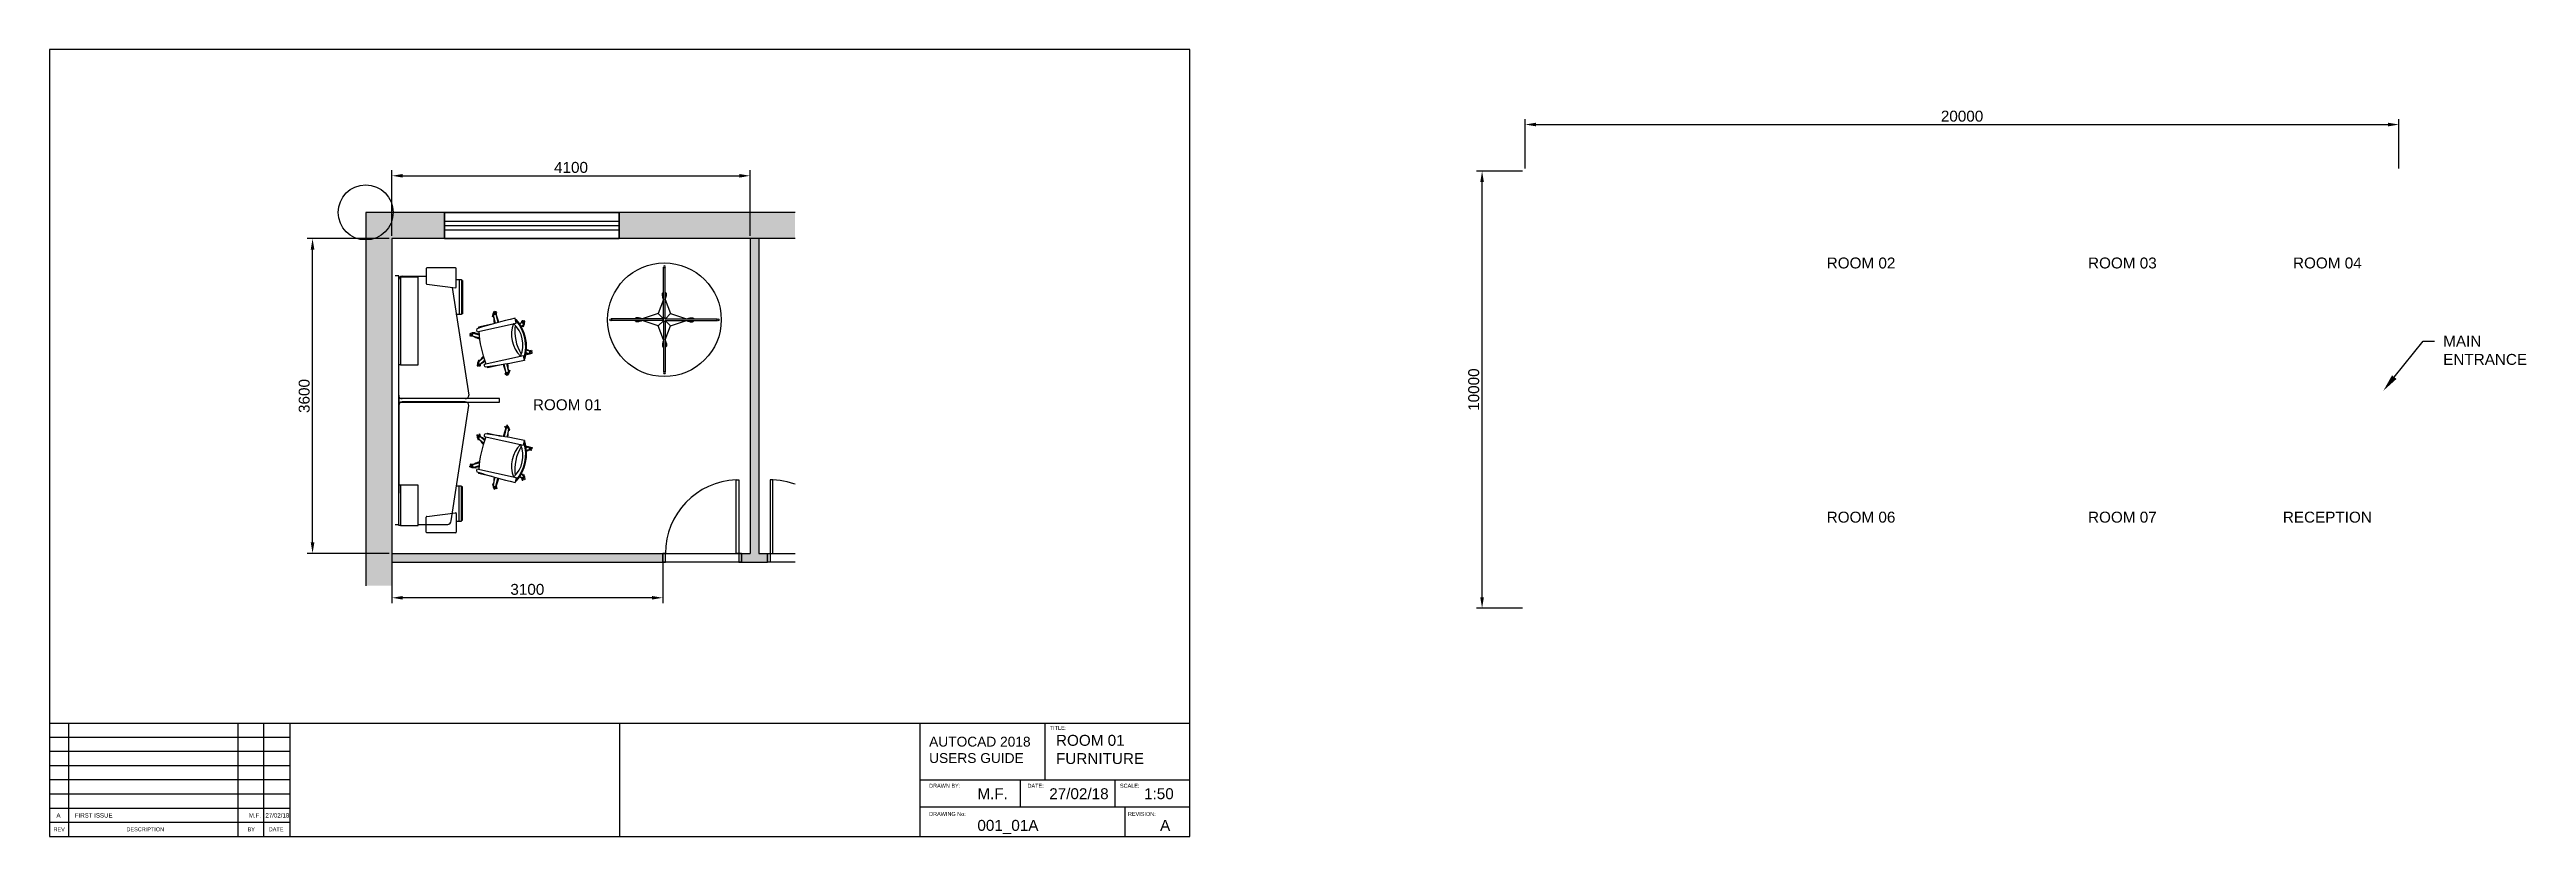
# Paper-space layout 'Room 01 Furniture' of a CAD drawing. Header units: millimetres. Extents: x 0 to 567, y 0 to 180.
# The model-space entities are those that its viewports show. They can reach past a viewport. Long polylines and large blocks are cut down to what shows.
import ezdxf
from ezdxf import colors
from ezdxf.entities.mleader import LeaderData, LeaderLine
from ezdxf.enums import TextEntityAlignment as Align
from ezdxf.math import Vec2, Vec3

# ---------------------------------------------------------------- set-up
doc = ezdxf.new("R2010")
doc.units = ezdxf.units.MM
for name, color, linetype in [('Doors', 150, 'Continuous'), ('ExternalWalls', 7, 'Continuous'), ('FurnitureBlock', 7, 'Continuous'), ('Hatch', 252, 'Continuous'), ('InternalWalls', 7, 'Continuous'), ('Titleblock', 7, 'Continuous'), ('vport', 7, 'Continuous'), ('Windows', 92, 'Continuous')]:
    doc.layers.add(name, color=color, linetype=linetype)
doc.layers.get('vport').off()
doc.styles.get("Standard").update_dxf_attribs({"font": 'arial.ttf'})
doc.dimstyles.new('ISO-25', dxfattribs={"dimtxt": 2.5, "dimasz": 2.5, "dimexe": 1.25, "dimexo": 0.625, "dimtad": 1, "dimtxsty": 'Standard', "dimcen": 2.5, "dimadec": 0, "dimazin": 0, "dimtfac": 1, "dimtmove": 0, "dimatfit": 3, "dimfxl": 1, "dimarcsym": 0})

# ---------------------------------------------------------------- blocks, each defined once
blk = doc.blocks.new('Titleblock01')
blk.add_lwpolyline([(253.18, 28.76), (253.18, 14.38)])
at = {"layer": 'Titleblock'}
for p, q in [((0, 28.76), (290, 28.76)), ((0, 25.26), (61.12, 25.26)), ((145, 28.76), (145, 0)), ((221.31, 28.76), (221.31, 0)), ((0, 21.65), (61.12, 21.65)), ((0, 18.04), (61.12, 18.04)), ((0, 14.43), (61.12, 14.43)), ((0, 10.82), (61.12, 10.82)), ((0, 7.22), (61.12, 7.22)), ((221.31, 7.54), (221.31, 0)), ((273.49, 7.54), (273.49, 0)), ((0, 3.61), (61.12, 3.61)), ((0, 0), (290, 0))]:
    blk.add_line(p, q, dxfattribs=at)
blk.add_lwpolyline([(0, 0), (290, 0), (290, 200), (0, 200)], close=True, dxfattribs=at)
for points in [[(0, 28.76), (0, 0)], [(4.79, 28.76), (4.79, 0)], [(47.93, 28.76), (47.93, 0)], [(54.44, 28.76), (54.44, 0)], [(61.12, 28.76), (61.12, 0)], [(221.31, 14.38), (290, 14.38)], [(221.31, 14.38), (221.31, 7.54)], [(246.86, 14.38), (246.86, 7.54)], [(270.92, 14.38), (270.92, 7.54)], [(221.31, 7.54), (290, 7.54)]]:
    blk.add_lwpolyline(points, dxfattribs=at)
at = {"layer": 'Titleblock', "attachment_point": 1}
for s, insert, char_height in [('AUTOCAD 2018 USERS GUIDE', (223.71, 25.34), 2.5), ('TITLE:', (254.4, 28.08), 1), ('DRAWN BY:', (223.71, 13.39), 1), ('DATE:', (248.73, 13.39), 1), ('SCALE:', (272.25, 13.39), 1), ('REV', (1.01, 2.31), 1), ('DESCRIPTION', (19.57, 2.31), 1), ('BY', (50.37, 2.31), 1), ('DATE', (55.76, 2.31), 1), ('DRAWING No:', (223.71, 6.21), 1), ('REVISION:', (274.28, 6.21), 1)]:
    blk.add_mtext_dynamic_manual_height_columns(s, width=29.7247, gutter_width=12.5, heights=[0], dxfattribs=dict(at, insert=insert, char_height=char_height))
blk = doc.blocks.new('*D8')
at = {"layer": 'Defpoints', "color": 0, "transparency": 16777216}
for p in [(537.78, 162.85), (337.78, 152.21), (537.78, 152.21)]:
    blk.add_point(p, dxfattribs=at)
at = {"layer": 'Titleblock', "color": 0, "lineweight": -2, "transparency": 16777216}
for p, q in [((337.78, 152.83), (337.78, 164.1)), ((340.28, 162.85), (535.28, 162.85)), ((537.78, 152.83), (537.78, 164.1))]:
    blk.add_line(p, q, dxfattribs=at)
at = {"layer": 'Titleblock', "color": 0, "transparency": 16777216}
for points in [[(340.28, 163.27), (340.28, 162.43), (337.78, 162.85)], [(535.28, 163.27), (535.28, 162.43), (537.78, 162.85)]]:
    blk.add_solid(points, dxfattribs=at)
at = {"layer": 'Titleblock', "color": 0, "transparency": 16777216, "insert": (437.78, 164.75), "char_height": 2.5, "attachment_point": 5}
blk.add_mtext('20000', dxfattribs=at)
blk = doc.blocks.new('*D9')
at = {"layer": 'Defpoints', "color": 0, "transparency": 16777216}
for p in [(327.91, 152.21), (337.78, 152.21), (337.78, 52.21)]:
    blk.add_point(p, dxfattribs=at)
at = {"layer": 'Titleblock', "color": 0, "lineweight": -2, "transparency": 16777216}
for p, q in [((337.16, 152.21), (326.66, 152.21)), ((327.91, 54.71), (327.91, 149.71)), ((337.16, 52.21), (326.66, 52.21))]:
    blk.add_line(p, q, dxfattribs=at)
at = {"layer": 'Titleblock', "color": 0, "transparency": 16777216}
for points in [[(327.5, 149.71), (328.33, 149.71), (327.91, 152.21)], [(327.5, 54.71), (328.33, 54.71), (327.91, 52.21)]]:
    blk.add_solid(points, dxfattribs=at)
at = {"layer": 'Titleblock', "color": 0, "transparency": 16777216, "insert": (326.01, 102.21), "char_height": 2.5, "attachment_point": 5, "rotation": 90}
blk.add_mtext('10000', dxfattribs=at)
blk = doc.blocks.new('*D41')
at = {"color": 0, "lineweight": -2, "transparency": 16777216}
for p, q in [((78.37, 137.37), (78.37, 152.38)), ((80.87, 151.13), (157.87, 151.13)), ((160.37, 137.37), (160.37, 152.38))]:
    blk.add_line(p, q, dxfattribs=at)
at = {"color": 0, "transparency": 16777216}
for points in [[(80.87, 151.54), (80.87, 150.71), (78.37, 151.13)], [(157.87, 151.54), (157.87, 150.71), (160.37, 151.13)]]:
    blk.add_solid(points, dxfattribs=at)
at = {"layer": 'Defpoints', "color": 0, "transparency": 16777216}
for p in [(160.37, 151.13), (78.37, 136.75), (160.37, 136.75)]:
    blk.add_point(p, dxfattribs=at)
at = {"color": 0, "transparency": 16777216, "insert": (119.37, 153.03), "char_height": 2.5, "attachment_point": 5}
blk.add_mtext('4100', dxfattribs=at)
blk = doc.blocks.new('*D42')
at = {"color": 0, "lineweight": -2, "transparency": 16777216}
for p, q in [((77.75, 136.75), (58.96, 136.75)), ((60.21, 67.25), (60.21, 134.25)), ((77.75, 64.75), (58.96, 64.75))]:
    blk.add_line(p, q, dxfattribs=at)
at = {"color": 0, "transparency": 16777216}
for points in [[(59.79, 134.25), (60.62, 134.25), (60.21, 136.75)], [(59.79, 67.25), (60.62, 67.25), (60.21, 64.75)]]:
    blk.add_solid(points, dxfattribs=at)
at = {"layer": 'Defpoints', "color": 0, "transparency": 16777216}
for p in [(60.21, 136.75), (78.37, 136.75), (78.37, 64.75)]:
    blk.add_point(p, dxfattribs=at)
at = {"color": 0, "transparency": 16777216, "insert": (58.3, 100.75), "char_height": 2.5, "attachment_point": 5, "rotation": 90}
blk.add_mtext('3600', dxfattribs=at)
blk = doc.blocks.new('*D43')
at = {"color": 0, "lineweight": -2, "transparency": 16777216}
for p, q in [((78.37, 64.12), (78.37, 53.34)), ((140.37, 64.12), (140.37, 53.34)), ((137.87, 54.59), (80.87, 54.59))]:
    blk.add_line(p, q, dxfattribs=at)
at = {"color": 0, "transparency": 16777216}
for points in [[(80.87, 55.01), (80.87, 54.18), (78.37, 54.59)], [(137.87, 55.01), (137.87, 54.18), (140.37, 54.59)]]:
    blk.add_solid(points, dxfattribs=at)
at = {"layer": 'Defpoints', "color": 0, "transparency": 16777216}
for p in [(78.37, 64.75), (140.37, 64.75), (78.37, 54.59)]:
    blk.add_point(p, dxfattribs=at)
at = {"color": 0, "transparency": 16777216, "insert": (109.37, 56.5), "char_height": 2.5, "attachment_point": 5}
blk.add_mtext('3100', dxfattribs=at)
blk = doc.blocks.new('Window01')
at = {"layer": 'Windows'}
for points in [[(0, 300), (0, 0)], [(2000, 300), (2000, 0)], [(0, 200), (2000, 200)], [(0, 150), (2000, 150)], [(0, 100), (2000, 100)]]:
    blk.add_lwpolyline(points, dxfattribs=at)
blk.add_lwpolyline([(0, 0), (2000, 0), (2000, 300), (0, 300)], close=True, dxfattribs=at)
blk = doc.blocks.new('A$Cb02a9d20')
at = {"layer": 'FurnitureBlock', "color": 18, "linetype": 'ByBlock', "lineweight": -2, "true_color": 0x000000}
for p, q in [((6686, 15331), (6646, 15331)), ((6686, 12487), (6686, 15331)), ((6686, 14313), (6686, 15313)), ((6686, 15313), (6706, 15313)), ((6706, 15313), (6706, 14313)), ((6906, 15313), (6706, 15313)), ((6726, 15326), (6999, 15326)), ((6906, 14313), (6906, 15313)), ((6999, 15413), (6999, 15310)), ((6999, 15310), (6999, 15244)), ((7335, 15422), (7008, 15422)), ((7344, 15310), (7344, 15413)), ((7344, 15201), (7344, 15310)), ((6686, 13966), (6686, 15286)), ((7008, 15235), (7335, 15192)), ((7297, 15197), (7486, 13966)), ((7344, 15286), (7405, 15286)), ((7375, 15286), (7375, 14886)), ((7405, 15286), (7405, 14886)), ((7405, 15286), (7405, 15276)), ((7405, 15276), (7415, 15276)), ((7415, 15276), (7415, 14896)), ((7405, 14886), (7338, 14886)), ((7415, 14896), (7405, 14896)), ((7579, 14691), (8030, 14790)), ((7755, 14777), (7599, 14743)), ((7757, 14864), (7766, 14895)), ((7767, 14861), (7757, 14864)), ((7766, 14895), (7779, 14924)), ((7767, 14885), (7798, 14892)), ((7767, 14885), (7789, 14786)), ((7769, 14867), (7767, 14861)), ((7779, 14924), (7788, 14920)), ((7785, 14910), (7781, 14901)), ((7788, 14920), (7785, 14910)), ((7795, 14906), (7791, 14897)), ((7798, 14916), (7795, 14906)), ((7808, 14913), (7798, 14916)), ((7798, 14892), (7819, 14795)), ((7800, 14886), (7808, 14913)), ((8030, 14790), (8018, 14845)), ((8095, 14798), (8072, 14776)), ((8117, 14774), (8088, 14748)), ((8091, 14794), (8099, 14820)), ((8095, 14798), (8117, 14774)), ((8099, 14820), (8109, 14818)), ((8105, 14760), (8103, 14754)), ((8103, 14754), (8113, 14751)), ((8106, 14808), (8104, 14798)), ((8109, 14818), (8106, 14808)), ((8113, 14751), (8123, 14781)), ((8117, 14805), (8114, 14795)), ((8119, 14815), (8117, 14805)), ((8129, 14812), (8119, 14815)), ((8123, 14781), (8129, 14812)), ((7527, 14676), (7497, 14667)), ((7497, 14667), (7500, 14657)), ((7500, 14657), (7510, 14659)), ((7503, 14646), (7513, 14649)), ((7505, 14636), (7503, 14646)), ((7532, 14642), (7505, 14636)), ((7510, 14659), (7520, 14662)), ((7513, 14649), (7522, 14652)), ((7558, 14683), (7527, 14676)), ((7527, 14645), (7536, 14675)), ((7527, 14645), (7608, 14619)), ((7536, 14675), (7604, 14653)), ((7555, 14671), (7561, 14673)), ((7561, 14673), (7558, 14683)), ((8184, 14469), (8147, 14481)), ((8184, 14469), (8174, 14439)), ((8178, 14472), (8205, 14478)), ((8198, 14465), (8188, 14462)), ((8208, 14467), (8198, 14465)), ((8205, 14478), (8208, 14467)), ((6706, 14313), (6686, 14313)), ((6706, 14313), (6906, 14313)), ((7588, 14332), (7581, 14302)), ((7581, 14302), (7591, 14299)), ((7597, 14362), (7588, 14332)), ((7591, 14299), (7594, 14309)), ((7594, 14340), (7657, 14397)), ((7615, 14316), (7594, 14340)), ((7594, 14309), (7597, 14319)), ((7608, 14360), (7597, 14362)), ((7601, 14296), (7604, 14306)), ((7612, 14293), (7601, 14296)), ((7604, 14306), (7607, 14316)), ((7606, 14354), (7608, 14360)), ((7620, 14320), (7612, 14293)), ((7615, 14316), (7668, 14364)), ((7661, 14319), (8112, 14418)), ((7701, 14281), (7856, 14315)), ((7913, 14222), (7891, 14321)), ((7911, 14228), (7900, 14205)), ((7900, 14205), (7909, 14200)), ((7909, 14200), (7914, 14209)), ((7944, 14229), (7913, 14222)), ((7914, 14209), (7918, 14218)), ((7918, 14195), (7923, 14204)), ((7927, 14190), (7918, 14195)), ((7944, 14229), (7922, 14326)), ((7923, 14204), (7928, 14213)), ((7944, 14217), (7927, 14190)), ((7942, 14241), (7943, 14241)), ((7943, 14241), (7947, 14251)), ((7957, 14246), (7944, 14217)), ((7947, 14251), (7957, 14246)), ((8112, 14418), (8124, 14363)), ((8124, 14363), (8112, 14418)), ((8174, 14439), (8144, 14449)), ((8156, 14443), (8150, 14441)), ((8150, 14441), (8153, 14431)), ((8153, 14431), (8183, 14437)), ((8183, 14437), (8213, 14447)), ((8201, 14455), (8191, 14452)), ((8211, 14457), (8201, 14455)), ((8213, 14447), (8211, 14457)), ((7839, 13926), (6686, 13926)), ((6686, 13926), (6686, 13886)), ((7446, 13926), (6726, 13926)), ((7839, 13886), (7839, 13926)), ((6686, 13886), (7839, 13886)), ((6686, 13847), (6686, 12844)), ((7446, 13887), (6726, 13887)), ((7286, 12527), (7486, 13847)), ((7900, 13607), (7909, 13612)), ((7909, 13612), (7914, 13603)), ((7927, 13622), (7918, 13617)), ((7918, 13617), (7923, 13607)), ((7923, 13607), (7928, 13598)), ((7944, 13594), (7927, 13622)), ((7581, 13510), (7591, 13513)), ((7588, 13479), (7581, 13510)), ((7597, 13449), (7588, 13479)), ((7591, 13513), (7594, 13503)), ((7594, 13503), (7597, 13493)), ((7615, 13495), (7594, 13472)), ((7594, 13472), (7657, 13415)), ((7608, 13452), (7597, 13449)), ((7612, 13518), (7601, 13516)), ((7601, 13516), (7604, 13505)), ((7604, 13505), (7607, 13496)), ((7606, 13458), (7608, 13452)), ((7620, 13492), (7612, 13518)), ((7615, 13495), (7668, 13447)), ((7661, 13492), (8112, 13393)), ((7701, 13531), (7856, 13496)), ((7913, 13590), (7891, 13491)), ((7911, 13583), (7900, 13607)), ((7944, 13583), (7913, 13590)), ((7914, 13603), (7918, 13594)), ((7944, 13583), (7922, 13486)), ((7942, 13571), (7943, 13570)), ((7943, 13570), (7947, 13561)), ((7957, 13566), (7944, 13594)), ((7947, 13561), (7957, 13566)), ((8112, 13393), (8124, 13448)), ((8124, 13448), (8112, 13393)), ((8174, 13372), (8144, 13363)), ((8184, 13342), (8147, 13331)), ((8150, 13371), (8153, 13381)), ((8156, 13369), (8150, 13371)), ((8153, 13381), (8183, 13374)), ((8184, 13342), (8174, 13372)), ((8178, 13340), (8205, 13334)), ((8183, 13374), (8213, 13365)), ((8198, 13347), (8188, 13350)), ((8201, 13357), (8191, 13360)), ((8208, 13344), (8198, 13347)), ((8211, 13354), (8201, 13357)), ((8205, 13334), (8208, 13344)), ((8213, 13365), (8211, 13354)), ((7497, 13145), (7500, 13155)), ((7527, 13135), (7497, 13145)), ((7500, 13155), (7510, 13152)), ((7505, 13175), (7503, 13165)), ((7503, 13165), (7513, 13163)), ((7532, 13170), (7505, 13175)), ((7510, 13152), (7520, 13150)), ((7513, 13163), (7522, 13160)), ((7527, 13167), (7608, 13193)), ((7527, 13167), (7536, 13137)), ((7558, 13129), (7527, 13135)), ((7536, 13137), (7604, 13159)), ((7555, 13140), (7561, 13139)), ((7561, 13139), (7558, 13129)), ((7579, 13121), (8030, 13022)), ((7755, 13035), (7599, 13069)), ((8117, 13037), (8088, 13063)), ((8103, 13058), (8113, 13060)), ((8105, 13052), (8103, 13058)), ((8113, 13060), (8123, 13030)), ((6686, 12473), (6686, 12934)), ((6906, 12934), (6686, 12934)), ((6706, 12934), (6706, 12473)), ((6906, 12473), (6906, 12934)), ((7405, 12925), (7338, 12925)), ((7375, 12525), (7375, 12925)), ((7405, 12525), (7405, 12925)), ((7415, 12915), (7405, 12915)), ((7415, 12535), (7415, 12915)), ((7767, 12951), (7757, 12947)), ((7757, 12947), (7766, 12917)), ((7766, 12917), (7779, 12888)), ((7767, 12926), (7789, 13025)), ((7769, 12945), (7767, 12951)), ((7767, 12926), (7798, 12920)), ((7779, 12888), (7788, 12892)), ((7785, 12902), (7781, 12911)), ((7788, 12892), (7785, 12902)), ((7795, 12905), (7791, 12915)), ((7798, 12895), (7795, 12905)), ((7798, 12920), (7819, 13017)), ((7808, 12899), (7798, 12895)), ((7800, 12925), (7808, 12899)), ((8030, 13022), (8018, 12966)), ((8095, 13014), (8072, 13036)), ((8091, 13018), (8099, 12991)), ((8095, 13014), (8117, 13037)), ((8099, 12991), (8109, 12994)), ((8106, 13004), (8104, 13014)), ((8109, 12994), (8106, 13004)), ((8117, 13007), (8114, 13017)), ((8119, 12997), (8117, 13007)), ((8129, 12999), (8119, 12997)), ((8123, 13030), (8129, 12999)), ((6646, 12487), (6686, 12487)), ((6906, 12487), (7246, 12487)), ((6999, 12502), (6999, 12568)), ((6999, 12399), (6999, 12502)), ((7008, 12576), (7335, 12619)), ((7344, 12611), (7344, 12502)), ((7344, 12525), (7405, 12525)), ((7344, 12502), (7344, 12399)), ((7405, 12525), (7405, 12535)), ((7405, 12535), (7415, 12535)), ((6706, 12473), (6686, 12473)), ((6706, 12473), (6906, 12473)), ((7335, 12390), (7008, 12390))]:
    blk.add_line(p, q, dxfattribs=at)
for centre, radius, start, end in [((6726, 15286), 40, 90, 180), ((7008, 15413), 8.62, 90, 180), ((7335, 15413), 8.62, 0, 90), ((7008, 15244), 8.61, 179.9365, 270.0635), ((7335, 15201), 8.62, 270, 0), ((9599, 8242), 6790, 103.4675, 107.3217), ((8797, 14764), 1198, 181.0217, 181.5784), ((9641, 15047), 1881, 184.948, 188.0707), ((7782, 14889), 12.1, 12.3957, 192.3957), ((7782, 14889), 5.25, 12.3957, 192.3957), ((6029, 14254), 1881, 16.8027, 19.8435), ((8329, 14661), 353, 159.7779, 225.0136), ((7783, 14541), 324, 336.3869, 48.4046), ((8521, 14703), 509, 173.0346, 211.7569), ((8031, 14823), 5.33, 51.0848, 229.4686), ((7667, 14516), 471, 344.6886, 40.1029), ((7667, 14516), 481, 344.4644, 40.3271), ((9173, 13256), 1881, 124.948, 125.9111), ((6679, 15987), 1881, 318.6276, 319.8435), ((8106, 14786), 12.1, 312.3957, 132.3957), ((8106, 14786), 5.25, 312.3957, 132.3957), ((7532, 14660), 12.1, 72.3957, 252.3957), ((7532, 14660), 5.25, 72.3957, 252.3957), ((8323, 16348), 1881, 244.948, 247.6954), ((7205, 12823), 1881, 77.7527, 79.8435), ((7620, 14710), 44.9, 161.3913, 204.5575), ((8797, 14764), 1198, 183.2555, 201.536), ((7387, 12766), 1881, 64.948, 66.1639), ((8179, 14454), 12.1, 252.3957, 72.3957), ((8179, 14454), 5.25, 252.3957, 72.3957), ((7605, 14328), 12.1, 132.3957, 312.3957), ((9031, 13127), 1881, 137.0961, 139.8435), ((7605, 14328), 5.25, 132.3957, 312.3957), ((6538, 15858), 1881, 304.948, 307.0388), ((7706, 14320), 44.9, 180.234, 223.4002), ((6790, 21021), 6790, 277.4698, 281.324), ((8797, 14764), 1198, 203.2131, 203.7698), ((9682, 14860), 1881, 196.7208, 199.8435), ((7928, 14225), 12.1, 192.3957, 12.3957), ((7928, 14225), 5.25, 192.3957, 12.3957), ((6070, 14066), 1881, 4.948, 7.9888), ((8126, 14389), 5.33, 155.3229, 333.7067), ((8506, 16290), 1881, 258.8804, 259.8435), ((6718, 13959), 33.6, 167.6484, 282.3516), ((7452, 13960), 34.3, 259.5388, 10.4612), ((6726, 13847), 40, 90, 180), ((7446, 13847), 40, 0, 90), ((7605, 13484), 12.1, 47.6043, 227.6043), ((9031, 14685), 1881, 220.1565, 222.9039), ((7605, 13484), 5.25, 47.6043, 227.6043), ((8797, 13048), 1198, 158.464, 176.7445), ((6538, 11954), 1881, 52.9612, 55.052), ((7706, 13492), 44.9, 136.5998, 179.766), ((6790, 6790), 6790, 78.676, 82.5302), ((8797, 13048), 1198, 156.2302, 156.7869), ((9682, 12951), 1881, 160.1565, 163.2792), ((7928, 13586), 12.1, 347.6043, 167.6043), ((7928, 13586), 5.25, 347.6043, 167.6043), ((6070, 13745), 1881, 352.0112, 355.052), ((8329, 13151), 353, 134.9864, 200.2221), ((7783, 13271), 324, 311.5954, 23.6131), ((8521, 13108), 509, 148.2431, 186.9654), ((7667, 13296), 471, 319.8971, 15.3114), ((7667, 13296), 481, 319.6729, 15.5356), ((8126, 13423), 5.33, 26.2933, 204.6771), ((8506, 11521), 1881, 100.1565, 101.1196), ((7387, 15046), 1881, 293.8361, 295.052), ((8179, 13357), 12.1, 287.6043, 107.6043), ((8179, 13357), 5.25, 287.6043, 107.6043), ((7532, 13152), 12.1, 107.6043, 287.6043), ((7532, 13152), 5.25, 107.6043, 287.6043), ((8323, 11463), 1881, 112.3046, 115.052), ((7205, 14988), 1881, 280.1565, 282.2473), ((7620, 13102), 44.9, 155.4425, 198.6087), ((9599, 19570), 6790, 252.6783, 256.5325), ((8797, 13048), 1198, 178.4216, 178.9783), ((6679, 11825), 1881, 40.1565, 41.3724), ((9641, 12764), 1881, 171.9293, 175.052), ((7782, 12923), 12.1, 167.6043, 347.6043), ((7782, 12923), 5.25, 167.6043, 347.6043), ((6029, 13558), 1881, 340.1565, 343.1973), ((8031, 12989), 5.33, 130.5314, 308.9152), ((9173, 14556), 1881, 234.0889, 235.052), ((8106, 13026), 12.1, 227.6043, 47.6043), ((8106, 13026), 5.25, 227.6043, 47.6043), ((7008, 12568), 8.61, 89.9365, 180.0635), ((7243, 12529), 42.2, 272.9424, 357.0576), ((7335, 12611), 8.62, 0, 90), ((7008, 12399), 8.62, 180, 270), ((7335, 12399), 8.62, 270, 0)]:
    blk.add_arc(centre, radius, start, end, dxfattribs=at)
blk = doc.blocks.new('A$Cbda17486')
at = {"layer": 'FurnitureBlock', "color": 18, "linetype": 'Continuous', "true_color": 0x000000}
for p, q in [((640, 663), (640, 1251)), ((660, 663), (660, 1251)), ((637, 660), (41, 660)), ((637, 640), (41, 640)), ((579, 721), (638, 662)), ((579, 579), (638, 638)), ((640, 637), (640, 49)), ((660, 637), (660, 49)), ((721, 721), (662, 662)), ((721, 579), (662, 638)), ((663, 660), (1259, 660)), ((663, 640), (1259, 640))]:
    blk.add_line(p, q, dxfattribs=at)
for points in [[(640, 881), (579, 721), (397, 660)], [(640, 881), (636, 895), (633, 906), (630, 916), (628, 923), (627, 929), (626, 934), (626, 938), (626, 942), (626, 945), (627, 948), (628, 951), (629, 954), (631, 956), (633, 959), (636, 961), (640, 963)], [(660, 881), (664, 895), (667, 906), (670, 916), (672, 923), (673, 929), (674, 934), (674, 938), (674, 942), (674, 945), (673, 948), (672, 951), (671, 954), (669, 956), (667, 959), (664, 961), (660, 963)], [(660, 881), (721, 721), (903, 660)], [(397, 660), (383, 664), (372, 667), (362, 670), (355, 672), (348, 673), (344, 674), (340, 674), (336, 674), (333, 674), (330, 673), (327, 672), (324, 671), (322, 669), (319, 667), (317, 664), (315, 660)], [(397, 640), (383, 636), (372, 633), (362, 630), (355, 628), (348, 627), (344, 626), (340, 626), (336, 626), (333, 626), (330, 627), (327, 628), (324, 629), (322, 631), (319, 633), (317, 636), (315, 640)], [(640, 419), (579, 579), (397, 640)], [(660, 419), (721, 579), (903, 640)], [(903, 660), (917, 664), (928, 667), (938, 670), (945, 672), (952, 673), (956, 674), (960, 674), (964, 674), (967, 674), (970, 673), (973, 672), (976, 671), (978, 669), (981, 667), (983, 664), (985, 660)], [(903, 640), (917, 636), (928, 633), (938, 630), (945, 628), (952, 627), (956, 626), (960, 626), (964, 626), (967, 626), (970, 627), (973, 628), (976, 629), (978, 631), (981, 633), (983, 636), (985, 640)], [(640, 419), (636, 405), (633, 394), (630, 384), (628, 377), (627, 371), (626, 366), (626, 362), (626, 358), (626, 355), (627, 352), (628, 349), (629, 346), (631, 344), (633, 341), (636, 339), (640, 337)], [(660, 419), (664, 405), (667, 394), (670, 384), (672, 377), (673, 371), (674, 366), (674, 362), (674, 358), (674, 355), (673, 352), (672, 349), (671, 346), (669, 344), (667, 341), (664, 339), (660, 337)]]:
    blk.add_lwpolyline(points, dxfattribs=at)
at = {"layer": 'FurnitureBlock', "color": 18, "true_color": 0x000000}
blk.add_circle((650, 650), 650, dxfattribs=at)
at = {"layer": 'FurnitureBlock', "color": 18, "linetype": 'Continuous', "true_color": 0x000000}
for centre in [(37, 650), (1263, 650)]:
    blk.add_circle(centre, 11.2, dxfattribs=at)
for centre, radius, start, end in [((650, 1255), 11.2, 90, 270), ((650, 1255), 11.2, 270, 90), ((650, 650), 16.8, 90, 270), ((650, 650), 16.8, 270, 90), ((650, 45), 11.2, 90, 270), ((650, 45), 11.2, 270, 90)]:
    blk.add_arc(centre, radius, start, end, dxfattribs=at)
blk = doc.blocks.new('*U81')
at = {"layer": 'Doors'}
for points in [[(30, 100), (59, 100), (59, 940), (30, 940)], [(0, 100), (30, 100), (30, 0), (0, 0)], [(870, 100), (900, 100), (900, 0), (870, 0)]]:
    blk.add_lwpolyline(points, close=True, dxfattribs=at)
blk.add_arc((30, 100), 840, 0, 88.0155, dxfattribs=at)
blk = doc.blocks.new('*U80')
at = {"layer": 'Doors'}
for points in [[(870, 100), (841, 100), (841, 940), (870, 940)], [(30, 100), (0, 100), (0, 0), (30, 0)], [(900, 100), (870, 100), (870, 0), (900, 0)]]:
    blk.add_lwpolyline(points, close=True, dxfattribs=at)
blk.add_arc((870, 100), 840, 91.9845, 180, dxfattribs=at)

msp = doc.modelspace()

# ---------------------------------------------------------------- hatches: boundary and pattern name
at = {"layer": 'Hatch'}
h = msp.add_hatch(color=256, dxfattribs=at)
h.dxf.hatch_style = 1
h.paths.add_polyline_path([(300, 9700), (900, 9700), (900, 10000), (0, 10000), (0, 0), (900, 0), (900, 300), (300, 300)])
h.paths.add_polyline_path([(6500, 10000), (2900, 10000), (2900, 9700), (6500, 9700)])
h.paths.add_polyline_path([(12600, 10000), (8500, 10000), (8500, 9700), (12600, 9700)])
h.paths.add_polyline_path([(17100, 10000), (14600, 10000), (14600, 9700), (17100, 9700)])
h.paths.add_polyline_path([(20000, 10000), (19100, 10000), (19100, 9700), (19700, 9700), (19700, 5900), (20000, 5900)])
h.paths.add_polyline_path([(20000, 4100), (19700, 4100), (19700, 300), (19100, 300), (19100, 0), (20000, 0)])
h.paths.add_polyline_path([(17100, 300), (14600, 300), (14600, 0), (17100, 0)])
h.paths.add_polyline_path([(12600, 300), (8500, 300), (8500, 0), (12600, 0)])
h.paths.add_polyline_path([(6500, 300), (2900, 300), (2900, 0), (6500, 0)])
h = msp.add_hatch(color=256, dxfattribs=at)
h.dxf.hatch_style = 1
h.paths.add_polyline_path([(4500, 9700), (4400, 9700), (4400, 6100), (4300, 6100), (4300, 6000), (4600, 6000), (4600, 6100), (4500, 6100)])
h.paths.add_polyline_path([(3400, 6100), (300, 6100), (300, 6000), (3400, 6000)])
h.paths.add_polyline_path([(3400, 4000), (300, 4000), (300, 3900), (3400, 3900)])
h.paths.add_polyline_path([(4600, 4000), (4300, 4000), (4300, 3900), (4400, 3900), (4400, 300), (4500, 300), (4500, 3900), (4600, 3900)])
h.paths.add_polyline_path([(15600, 4000), (5500, 4000), (5500, 3900), (10500, 3900), (10500, 300), (10600, 300), (10600, 3900), (15600, 3900)])
h.paths.add_polyline_path([(15600, 6100), (10600, 6100), (10600, 9700), (10500, 9700), (10500, 6100), (5500, 6100), (5500, 6000), (15600, 6000)])
h.paths.add_polyline_path([(16700, 4000), (16500, 4000), (16500, 3900), (16600, 3900), (16600, 300), (16700, 300)])
h.paths.add_polyline_path([(18700, 6100), (16700, 6100), (16700, 9700), (16600, 9700), (16600, 6100), (16500, 6100), (16500, 6000), (18700, 6000)])
h.paths.add_polyline_path([(19700, 6100), (19600, 6100), (19600, 6000), (19700, 6000)])

# ---------------------------------------------------------------- linework, layer by layer
at = {"color": 0}
msp.add_circle((0, 10000), 315, dxfattribs=at)
at = {"layer": 'ExternalWalls', "color": 7, "true_color": 0xffffff}
for points in [[(20000, 5900), (20000, 10000), (0, 10000), (0, 0), (20000, 0), (20000, 4100)], [(19700, 5900), (19700, 9700), (300, 9700), (300, 300), (19700, 300), (19700, 4100)]]:
    msp.add_lwpolyline(points, dxfattribs=at)
at = {"layer": 'ExternalWalls'}
for points in [[(900, 10000), (900, 9700)], [(2900, 10000), (2900, 9700)]]:
    msp.add_lwpolyline(points, dxfattribs=at)
at = {"layer": 'InternalWalls'}
for points in [[(4400, 9700), (4400, 6100)], [(4500, 9700), (4500, 6100)], [(3400, 6100), (3400, 6000)], [(4300, 6100), (4300, 6000)], [(4300, 6100), (4400, 6100)], [(4300, 6000), (4600, 6000)], [(4500, 6100), (4600, 6100)], [(4600, 6100), (4600, 6000)]]:
    msp.add_lwpolyline(points, dxfattribs=at)
at = {"layer": 'InternalWalls', "color": 7, "true_color": 0xffffff}
for points in [[(300, 6100), (3400, 6100)], [(300, 6000), (3400, 6000)]]:
    msp.add_lwpolyline(points, dxfattribs=at)
at = {"layer": 'InternalWalls', "color": 0}
for points in [[(3400, 6100), (4300, 6100), (4300, 6000), (3400, 6000)], [(4600, 6100), (5500, 6100), (5500, 6000), (4600, 6000)]]:
    msp.add_lwpolyline(points, close=True, dxfattribs=at)
at = {"layer": 'Windows', "color": 0}
msp.add_lwpolyline([(900, 10000), (2900, 10000), (2900, 9700), (900, 9700)], close=True, dxfattribs=at)

# ---------------------------------------------------------------- block references
at = {"color": 0}
for name, p in [('*U80', (3400, 6000)), ('*U81', (4600, 6000))]:
    msp.add_blockref(name, p, dxfattribs=at)
at = {"layer": 'FurnitureBlock'}
for name, p in [('A$Cb02a9d20', (-6307, -6055)), ('A$Cbda17486', (2769, 8122))]:
    msp.add_blockref(name, p, dxfattribs=at)
at = {"layer": 'Windows'}
msp.add_blockref('Window01', (900, 9700), dxfattribs=at)

psp = doc.layouts.new('Room 01 Furniture')

# ---------------------------------------------------------------- block references
at = {"layer": 'Titleblock', "xscale": 0.9, "yscale": 0.9, "zscale": 0.9}
psp.add_blockref('Titleblock01', (-0.000001, 0), dxfattribs=at)

# ---------------------------------------------------------------- texts
at = {"attachment_point": 1}
for s, insert, char_height in [('ROOM 01\\PFURNITURE', (230.375536, 23.231974), 2.5), ('M.F.', (212.386891, 11.022875), 2.5), ('27/02/18', (228.834605, 11.022875), 2.5), ('1:50', (250.539462, 11.022875), 2.5), ('A', (1.584183, 5.320823), 1), ('FIRST ISSUE', (5.799381, 5.320823), 1), ('M.F.', (45.609592, 5.320823), 1), ('27/02/18', (49.426314, 5.320823), 1), ('001_01A', (212.386891, 3.777915), 2.5), ('A', (254.203777, 3.777915), 2.5)]:
    psp.add_mtext_dynamic_manual_height_columns(s, width=29.72472058, gutter_width=12.5, heights=[0], dxfattribs=dict(at, insert=insert, char_height=char_height))
at = {"layer": 'Titleblock'}
for s, p in [('ROOM 02', (414.658101, 129.930564)), ('ROOM 03', (474.476589, 129.930564)), ('ROOM 04', (521.397903, 129.930564)), ('ROOM 01', (118.506141, 97.496273)), ('ROOM 06', (414.658101, 71.789431)), ('ROOM 07', (474.476589, 71.789431)), ('RECEPTION', (521.397903, 71.789431))]:
    psp.add_text(s, height=2.5, dxfattribs=at).set_placement(p, align=Align.CENTER)

# ---------------------------------------------------------------- dimensions: what is measured, and where the dimension line sits
at = {"color": 0}
for base, p1, p2, picture, middle in [((160.370206, 151.128043), (78.370206, 136.747281), (160.370206, 136.747281), '*D41', (119.370206, 153.029476)), ((78.370206, 54.594018), (140.370206, 64.747281), (78.370206, 64.747281), '*D43', (109.370206, 56.496303))]:
    dim = psp.add_linear_dim(base=base, p1=p1, p2=p2, dimstyle='ISO-25', override={"dimlfac": -50}, dxfattribs=at)
    dim.commit()
    dim.dimension.update_dxf_attribs({"geometry": picture, "text_midpoint": middle})
dim = psp.add_linear_dim(base=(60.206515, 136.747281), p1=(78.370206, 64.747281), p2=(78.370206, 136.747281), angle=90, dimstyle='ISO-25', override={"dimlfac": -50}, dxfattribs=at)
dim.commit()
dim.dimension.update_dxf_attribs({"geometry": '*D42', "text_midpoint": (58.30423, 100.747281)})
at = {"layer": 'Titleblock'}
dim = psp.add_linear_dim(base=(537.784551, 162.850066), p1=(337.784553, 152.209727), p2=(537.784551, 152.209727), dimstyle='ISO-25', override={"dimlfac": -100.000001}, dxfattribs=at)
dim.commit()
dim.dimension.update_dxf_attribs({"geometry": '*D8', "text_midpoint": (437.784552, 164.751499)})
dim = psp.add_linear_dim(base=(327.913018, 152.209727), p1=(337.784553, 52.209728), p2=(337.784553, 152.209727), angle=90, dimstyle='ISO-25', override={"dimlfac": -100.000001}, dxfattribs=at)
dim.commit()
dim.dimension.update_dxf_attribs({"geometry": '*D9', "text_midpoint": (326.011586, 102.209727)})

# ---------------------------------------------------------------- leaders
ml = psp.add_multileader_mtext('Standard', dxfattribs=at)
ml.set_content('MAIN\\PENTRANCE', color=256)
ml.set_leader_properties()
ml.build(insert=Vec2(0, 0))
ctx = ml.context
ctx.base_point, ctx.char_height, ctx.plane_origin = Vec3(545.915334, 113.272868), 2.5, Vec3(534.209892, 101.944808)
notes = []
notes.append((ctx, [(0, (1, 1, 0), (543.295139, 113.272868), (1, 0), 2.620195, [(0, [(534.209892, 101.944808)], 0, [])])]))
ctx.mtext.insert, ctx.mtext.flow_direction = Vec3(547.915334, 114.544185), 5
for ctx, leaders in notes:
    for number, flags, end, landing, length, lines in leaders:
        leader = LeaderData()
        leader.index, (leader.has_last_leader_line, leader.has_dogleg_vector, leader.attachment_direction) = number, flags
        leader.last_leader_point, leader.dogleg_vector, leader.dogleg_length = Vec3(end), Vec3(landing), length
        for number, points, colour, breaks in lines:
            line = LeaderLine()
            line.index, line.vertices, line.color, line.breaks = number, Vec3.list(points), colors.encode_raw_color(colour), breaks
            leader.lines.append(line)
        ctx.leaders.append(leader)

# ---------------------------------------------------------------- viewports
at = {"layer": 'vport'}
psp.add_viewport(center=(117.615968, 103.392731), size=(106.045625, 92.07409794), view_center_point=(2262.288128, 8032.272477), view_height=4603.70492414, dxfattribs=at)

doc.saveas('drawing.dxf')
